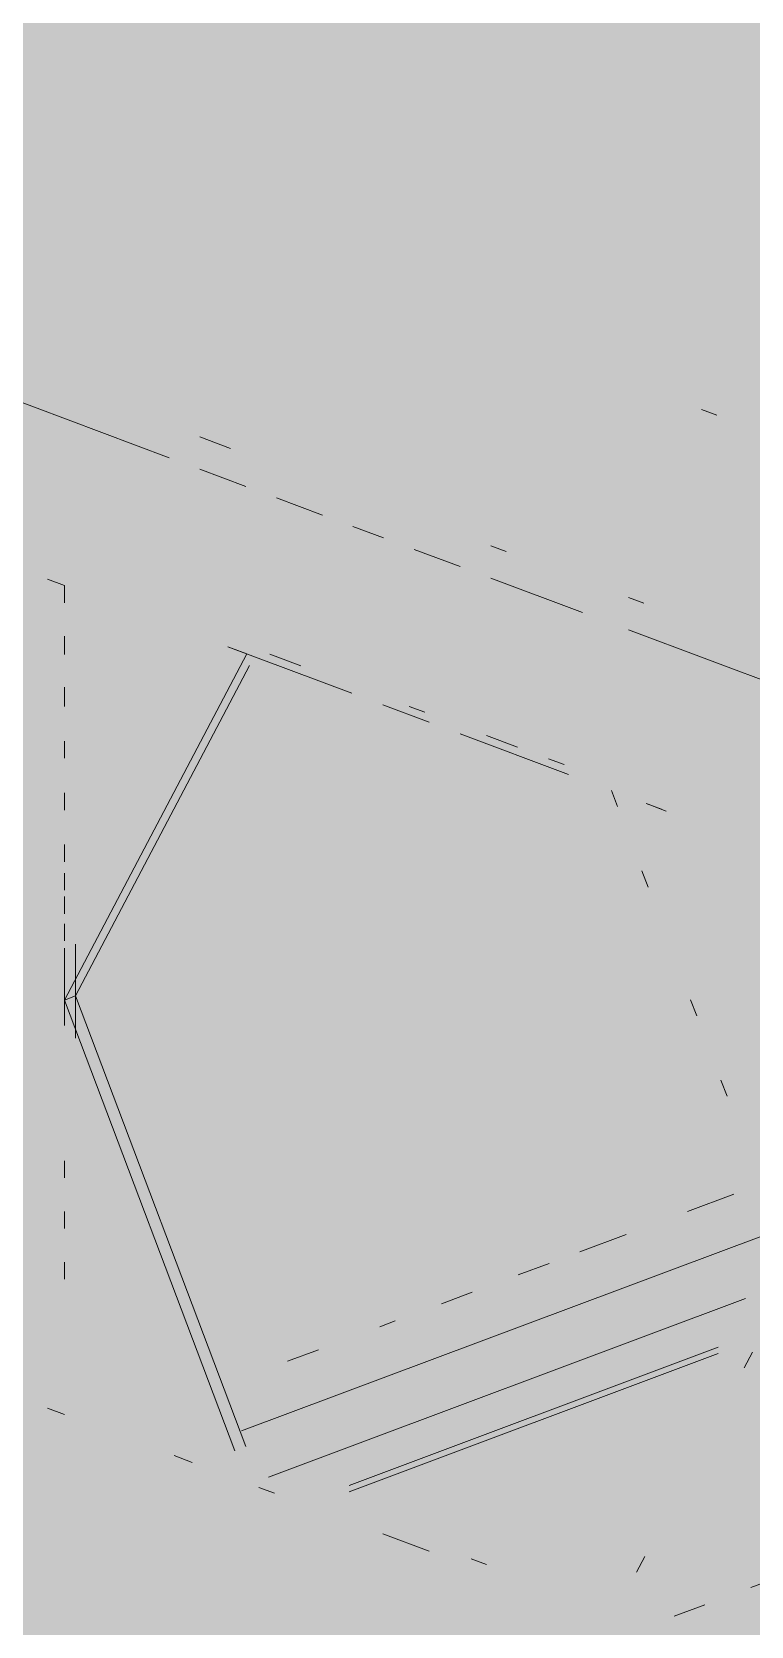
# Paper-space layout '03 3D Building and Roof' of a CAD drawing. Header units: millimetres. Extents: x 5 to 415, y 5 to 292.
# Drawn here: x 92.99 to 95.91, y 74.44 to 80.91 of the extents above; entities that cross this region are included whole.
import ezdxf

# ---------------------------------------------------------------- set-up
doc = ezdxf.new("R2010")
doc.units = ezdxf.units.MM
doc.layers.add('EXISTING', color=7, linetype='Continuous')
doc.layers.add('IMAGES', color=7, linetype='Continuous')

# ---------------------------------------------------------------- blocks, each defined once
blk = doc.blocks.new('SHEET_03')
at = {"layer": 'EXISTING', "color": 250, "lineweight": 9}
for p, q in [((93.5476, 79.1812), (92.8636, 79.4374)), ((95.7712, 79.3533), (95.709, 79.3766)), ((93.672, 79.2657), (93.7963, 79.2191)), ((93.8585, 79.0647), (93.672, 79.1346)), ((94.1694, 78.9483), (93.9828, 79.0182)), ((94.4181, 78.8551), (94.2937, 78.9017)), ((94.729, 78.7387), (94.5424, 78.8085)), ((94.8533, 78.8232), (94.9155, 78.7999)), ((93.1222, 78.6619), (93.0527, 78.6879)), ((95.2264, 78.5523), (94.8533, 78.6921)), ((93.1222, 78.5932), (93.1222, 78.6619)), ((93.1222, 78.6619), (93.1222, 78.5917)), ((95.4129, 78.6136), (95.4751, 78.5903)), ((96.0969, 78.2262), (95.4129, 78.4824)), ((93.1222, 78.387), (93.1222, 78.4557)), ((93.1222, 78.4515), (93.1222, 78.3813)), ((93.7857, 78.4133), (94.2889, 78.2248)), ((93.8628, 78.3844), (93.7888, 78.4122)), ((93.1222, 76.9785), (93.8628, 78.3844)), ((94.0817, 78.3357), (93.9559, 78.3828)), ((93.8736, 78.3372), (93.1666, 76.9951)), ((93.1222, 78.1809), (93.1222, 78.2496)), ((93.1222, 78.241), (93.1222, 78.1709)), ((94.4148, 78.1777), (94.6035, 78.107)), ((94.585, 78.1472), (94.5221, 78.1707)), ((93.1222, 78.0306), (93.1222, 77.9605)), ((94.7293, 78.0598), (95.1697, 77.8949)), ((94.9625, 78.0058), (94.8366, 78.0529)), ((95.1512, 77.9351), (95.0883, 77.9586)), ((95.3441, 77.8295), (95.3688, 77.7641)), ((93.1222, 77.8202), (93.1222, 77.75)), ((95.4842, 77.777), (95.5471, 77.7535)), ((95.5663, 77.7463), (95.4923, 77.774)), ((93.1222, 77.6098), (93.1222, 77.5396)), ((95.4676, 77.5027), (95.4923, 77.4373)), ((93.1222, 77.4251), (93.1222, 77.4938)), ((93.1222, 77.3993), (93.1222, 77.3292)), ((93.1222, 77.219), (93.1222, 77.2877)), ((93.1222, 77.1889), (93.1222, 76.9785)), ((93.1666, 76.9951), (93.1666, 77.2056)), ((93.1666, 77.1669), (93.1666, 76.8234)), ((93.1222, 76.8754), (93.1222, 77.0816)), ((93.1222, 76.9785), (93.1666, 76.9951)), ((93.1666, 76.8549), (93.1666, 76.9951)), ((93.1666, 76.9951), (93.8579, 75.165)), ((93.1222, 76.9785), (93.1222, 76.9084)), ((93.8134, 75.1484), (93.1222, 76.9785)), ((95.6651, 76.9798), (95.6898, 76.9145)), ((95.7885, 76.653), (95.8132, 76.5876)), ((93.1222, 76.2571), (93.1222, 76.3258)), ((95.6526, 76.1199), (95.8401, 76.1901)), ((93.1222, 76.0509), (93.1222, 76.1196)), ((93.8407, 75.2284), (95.9651, 76.0242)), ((95.2153, 75.9561), (95.4027, 76.0263)), ((93.1222, 75.8448), (93.1222, 75.9135)), ((94.9653, 75.8624), (95.0903, 75.9092)), ((95.8879, 75.7669), (93.9509, 75.0413)), ((94.6529, 75.7454), (94.7779, 75.7922)), ((94.403, 75.6518), (94.4655, 75.6752)), ((94.2781, 75.0069), (95.7776, 75.5687)), ((94.0281, 75.5113), (94.1531, 75.5582)), ((94.278, 74.9815), (95.7776, 75.5433)), ((95.9165, 75.5491), (95.8828, 75.4852)), ((93.0527, 75.3211), (93.1222, 75.2951)), ((93.5666, 75.1287), (93.6406, 75.1009)), ((93.9744, 74.9759), (93.9115, 74.9994)), ((94.6035, 74.7402), (94.4148, 74.8109)), ((95.4788, 74.7184), (95.4451, 74.6545)), ((94.7737, 74.7097), (94.8366, 74.6862)), ((95.9102, 74.5927), (96.0348, 74.6394)), ((95.5986, 74.476), (95.7233, 74.5227))]:
    blk.add_line(p, q, dxfattribs=at)
at = {"layer": 'IMAGES', "color": 7}
for points in [[(92.5819, 80.8), (106.1196, 80.8), (92.5819, 80.9714), (106.1196, 80.9714)], [(92.9246, 80.6286), (106.6337, 80.6286), (92.9246, 80.8), (106.6337, 80.8)], [(92.9246, 80.4571), (93.4387, 80.4571), (92.9246, 80.6286), (93.4387, 80.6286)], [(93.4387, 80.4571), (106.4623, 80.4571), (93.4387, 80.6286), (106.4623, 80.6286)], [(92.9246, 80.2857), (93.096, 80.2857), (92.9246, 80.4571), (93.096, 80.4571)], [(93.096, 80.2857), (93.4387, 80.2857), (93.096, 80.4571), (93.4387, 80.4571)], [(93.4387, 80.2857), (93.6101, 80.2857), (93.4387, 80.4571), (93.6101, 80.4571)], [(93.6101, 80.2857), (93.7814, 80.2857), (93.6101, 80.4571), (93.7814, 80.4571)], [(93.7814, 80.2857), (93.9528, 80.2857), (93.7814, 80.4571), (93.9528, 80.4571)], [(93.9528, 80.2857), (105.9482, 80.2857), (93.9528, 80.4571), (105.9482, 80.4571)], [(92.9246, 80.1143), (93.096, 80.1143), (92.9246, 80.2857), (93.096, 80.2857)], [(93.096, 80.1143), (93.6101, 80.1143), (93.096, 80.2857), (93.6101, 80.2857)], [(93.6101, 80.1143), (93.7814, 80.1143), (93.6101, 80.2857), (93.7814, 80.2857)], [(93.7814, 80.1143), (93.9528, 80.1143), (93.7814, 80.2857), (93.9528, 80.2857)], [(93.9528, 80.1143), (94.2955, 80.1143), (93.9528, 80.2857), (94.2955, 80.2857)], [(94.2955, 80.1143), (105.6055, 80.1143), (94.2955, 80.2857), (105.6055, 80.2857)], [(92.4105, 79.9429), (93.2674, 79.9429), (92.4105, 80.1143), (93.2674, 80.1143)], [(93.2674, 79.9429), (93.6101, 79.9429), (93.2674, 80.1143), (93.6101, 80.1143)], [(93.6101, 79.9429), (93.7814, 79.9429), (93.6101, 80.1143), (93.7814, 80.1143)], [(93.7814, 79.9429), (93.9528, 79.9429), (93.7814, 80.1143), (93.9528, 80.1143)], [(93.9528, 79.9429), (94.2955, 79.9429), (93.9528, 80.1143), (94.2955, 80.1143)], [(94.2955, 79.9429), (94.6383, 79.9429), (94.2955, 80.1143), (94.6383, 80.1143)], [(94.6383, 79.9429), (94.8096, 79.9429), (94.6383, 80.1143), (94.8096, 80.1143)], [(94.8096, 79.9429), (105.0914, 79.9429), (94.8096, 80.1143), (105.0914, 80.1143)], [(92.5819, 79.7714), (93.7814, 79.7714), (92.5819, 79.9429), (93.7814, 79.9429)], [(93.7814, 79.7714), (93.9528, 79.7714), (93.7814, 79.9429), (93.9528, 79.9429)], [(93.9528, 79.7714), (94.1242, 79.7714), (93.9528, 79.9429), (94.1242, 79.9429)], [(94.1242, 79.7714), (94.2955, 79.7714), (94.1242, 79.9429), (94.2955, 79.9429)], [(94.2955, 79.7714), (94.4669, 79.7714), (94.2955, 79.9429), (94.4669, 79.9429)], [(94.4669, 79.7714), (94.6383, 79.7714), (94.4669, 79.9429), (94.6383, 79.9429)], [(94.6383, 79.7714), (94.8096, 79.7714), (94.6383, 79.9429), (94.8096, 79.9429)], [(94.8096, 79.7714), (94.981, 79.7714), (94.8096, 79.9429), (94.981, 79.9429)], [(94.981, 79.7714), (95.3237, 79.7714), (94.981, 79.9429), (95.3237, 79.9429)], [(95.3237, 79.7714), (104.5773, 79.7714), (95.3237, 79.9429), (104.5773, 79.9429)], [(92.7533, 79.6), (94.2955, 79.6), (92.7533, 79.7714), (94.2955, 79.7714)], [(94.2955, 79.6), (94.6383, 79.6), (94.2955, 79.7714), (94.6383, 79.7714)], [(94.6383, 79.6), (94.8096, 79.6), (94.6383, 79.7714), (94.8096, 79.7714)], [(94.8096, 79.6), (95.3237, 79.6), (94.8096, 79.7714), (95.3237, 79.7714)], [(95.3237, 79.6), (95.4951, 79.6), (95.3237, 79.7714), (95.4951, 79.7714)], [(95.4951, 79.6), (104.2346, 79.6), (95.4951, 79.7714), (104.2346, 79.7714)], [(92.9246, 79.4286), (93.096, 79.4286), (92.9246, 79.6), (93.096, 79.6)], [(93.096, 79.4286), (93.2674, 79.4286), (93.096, 79.6), (93.2674, 79.6)], [(93.2674, 79.4286), (93.6101, 79.4286), (93.2674, 79.6), (93.6101, 79.6)], [(93.6101, 79.4286), (93.7814, 79.4286), (93.6101, 79.6), (93.7814, 79.6)], [(93.7814, 79.4286), (93.9528, 79.4286), (93.7814, 79.6), (93.9528, 79.6)], [(93.9528, 79.4286), (94.6383, 79.4286), (93.9528, 79.6), (94.6383, 79.6)], [(94.6383, 79.4286), (94.8096, 79.4286), (94.6383, 79.6), (94.8096, 79.6)], [(94.8096, 79.4286), (95.1523, 79.4286), (94.8096, 79.6), (95.1523, 79.6)], [(95.1523, 79.4286), (95.3237, 79.4286), (95.1523, 79.6), (95.3237, 79.6)], [(95.3237, 79.4286), (95.6664, 79.4286), (95.3237, 79.6), (95.6664, 79.6)], [(95.6664, 79.4286), (96.0092, 79.4286), (95.6664, 79.6), (96.0092, 79.6)], [(92.9246, 79.2571), (93.096, 79.2571), (92.9246, 79.4286), (93.096, 79.4286)], [(93.096, 79.2571), (93.2674, 79.2571), (93.096, 79.4286), (93.2674, 79.4286)], [(93.2674, 79.2571), (93.4387, 79.2571), (93.2674, 79.4286), (93.4387, 79.4286)], [(93.4387, 79.2571), (93.6101, 79.2571), (93.4387, 79.4286), (93.6101, 79.4286)], [(93.6101, 79.2571), (93.7814, 79.2571), (93.6101, 79.4286), (93.7814, 79.4286)], [(93.7814, 79.2571), (93.9528, 79.2571), (93.7814, 79.4286), (93.9528, 79.4286)], [(93.9528, 79.2571), (94.1242, 79.2571), (93.9528, 79.4286), (94.1242, 79.4286)], [(94.1242, 79.2571), (95.1523, 79.2571), (94.1242, 79.4286), (95.1523, 79.4286)], [(95.1523, 79.2571), (95.4951, 79.2571), (95.1523, 79.4286), (95.4951, 79.4286)], [(95.4951, 79.2571), (95.6664, 79.2571), (95.4951, 79.4286), (95.6664, 79.4286)], [(95.6664, 79.2571), (96.0092, 79.2571), (95.6664, 79.4286), (96.0092, 79.4286)], [(92.9246, 79.0857), (93.096, 79.0857), (92.9246, 79.2571), (93.096, 79.2571)], [(93.096, 79.0857), (93.2674, 79.0857), (93.096, 79.2571), (93.2674, 79.2571)], [(93.2674, 79.0857), (93.4387, 79.0857), (93.2674, 79.2571), (93.4387, 79.2571)], [(93.4387, 79.0857), (93.6101, 79.0857), (93.4387, 79.2571), (93.6101, 79.2571)], [(93.6101, 79.0857), (93.7814, 79.0857), (93.6101, 79.2571), (93.7814, 79.2571)], [(93.7814, 79.0857), (93.9528, 79.0857), (93.7814, 79.2571), (93.9528, 79.2571)], [(93.9528, 79.0857), (94.1242, 79.0857), (93.9528, 79.2571), (94.1242, 79.2571)], [(94.1242, 79.0857), (95.8378, 79.0857), (94.1242, 79.2571), (95.8378, 79.2571)], [(95.8378, 79.0857), (96.0092, 79.0857), (95.8378, 79.2571), (96.0092, 79.2571)], [(92.9246, 78.9143), (93.096, 78.9143), (92.9246, 79.0857), (93.096, 79.0857)], [(93.096, 78.9143), (93.4387, 78.9143), (93.096, 79.0857), (93.4387, 79.0857)], [(93.4387, 78.9143), (93.6101, 78.9143), (93.4387, 79.0857), (93.6101, 79.0857)], [(93.6101, 78.9143), (93.7814, 78.9143), (93.6101, 79.0857), (93.7814, 79.0857)], [(93.7814, 78.9143), (94.2955, 78.9143), (93.7814, 79.0857), (94.2955, 79.0857)], [(94.2955, 78.9143), (94.4669, 78.9143), (94.2955, 79.0857), (94.4669, 79.0857)], [(94.4669, 78.9143), (94.6383, 78.9143), (94.4669, 79.0857), (94.6383, 79.0857)], [(94.6383, 78.9143), (94.8096, 78.9143), (94.6383, 79.0857), (94.8096, 79.0857)], [(94.8096, 78.9143), (95.1523, 78.9143), (94.8096, 79.0857), (95.1523, 79.0857)], [(95.1523, 78.9143), (96.5233, 78.9143), (95.1523, 79.0857), (96.5233, 79.0857)], [(92.9246, 78.7429), (93.2674, 78.7429), (92.9246, 78.9143), (93.2674, 78.9143)], [(93.2674, 78.7429), (93.4387, 78.7429), (93.2674, 78.9143), (93.4387, 78.9143)], [(93.4387, 78.7429), (93.6101, 78.7429), (93.4387, 78.9143), (93.6101, 78.9143)], [(93.6101, 78.7429), (93.9528, 78.7429), (93.6101, 78.9143), (93.9528, 78.9143)], [(93.9528, 78.7429), (94.1242, 78.7429), (93.9528, 78.9143), (94.1242, 78.9143)], [(94.1242, 78.7429), (94.2955, 78.7429), (94.1242, 78.9143), (94.2955, 78.9143)], [(94.2955, 78.7429), (94.4669, 78.7429), (94.2955, 78.9143), (94.4669, 78.9143)], [(94.4669, 78.7429), (94.6383, 78.7429), (94.4669, 78.9143), (94.6383, 78.9143)], [(94.6383, 78.7429), (94.8096, 78.7429), (94.6383, 78.9143), (94.8096, 78.9143)], [(94.8096, 78.7429), (94.981, 78.7429), (94.8096, 78.9143), (94.981, 78.9143)], [(94.981, 78.7429), (95.1523, 78.7429), (94.981, 78.9143), (95.1523, 78.9143)], [(95.1523, 78.7429), (95.6664, 78.7429), (95.1523, 78.9143), (95.6664, 78.9143)], [(95.6664, 78.7429), (96.5233, 78.7429), (95.6664, 78.9143), (96.5233, 78.9143)], [(92.9246, 78.5714), (93.2674, 78.5714), (92.9246, 78.7429), (93.2674, 78.7429)], [(93.2674, 78.5714), (93.6101, 78.5714), (93.2674, 78.7429), (93.6101, 78.7429)], [(93.6101, 78.5714), (93.7814, 78.5714), (93.6101, 78.7429), (93.7814, 78.7429)], [(93.7814, 78.5714), (93.9528, 78.5714), (93.7814, 78.7429), (93.9528, 78.7429)], [(93.9528, 78.5714), (94.2955, 78.5714), (93.9528, 78.7429), (94.2955, 78.7429)], [(94.2955, 78.5714), (94.4669, 78.5714), (94.2955, 78.7429), (94.4669, 78.7429)], [(94.4669, 78.5714), (94.6383, 78.5714), (94.4669, 78.7429), (94.6383, 78.7429)], [(94.6383, 78.5714), (94.8096, 78.5714), (94.6383, 78.7429), (94.8096, 78.7429)], [(94.8096, 78.5714), (94.981, 78.5714), (94.8096, 78.7429), (94.981, 78.7429)], [(94.981, 78.5714), (95.1523, 78.5714), (94.981, 78.7429), (95.1523, 78.7429)], [(95.1523, 78.5714), (95.3237, 78.5714), (95.1523, 78.7429), (95.3237, 78.7429)], [(95.3237, 78.5714), (95.6664, 78.5714), (95.3237, 78.7429), (95.6664, 78.7429)], [(95.6664, 78.5714), (95.8378, 78.5714), (95.6664, 78.7429), (95.8378, 78.7429)], [(95.8378, 78.5714), (96.0092, 78.5714), (95.8378, 78.7429), (96.0092, 78.7429)], [(92.9246, 78.4), (93.096, 78.4), (92.9246, 78.5714), (93.096, 78.5714)], [(93.096, 77.5429), (93.2674, 77.5429), (93.096, 78.5714), (93.2674, 78.5714)], [(93.2674, 78.4), (93.6101, 78.4), (93.2674, 78.5714), (93.6101, 78.5714)], [(93.6101, 78.4), (93.7814, 78.4), (93.6101, 78.5714), (93.7814, 78.5714)], [(93.7814, 78.4), (93.9528, 78.4), (93.7814, 78.5714), (93.9528, 78.5714)], [(93.9528, 78.4), (94.1242, 78.4), (93.9528, 78.5714), (94.1242, 78.5714)], [(94.1242, 78.4), (94.6383, 78.4), (94.1242, 78.5714), (94.6383, 78.5714)], [(94.6383, 78.4), (94.8096, 78.4), (94.6383, 78.5714), (94.8096, 78.5714)], [(94.8096, 78.4), (94.981, 78.4), (94.8096, 78.5714), (94.981, 78.5714)], [(94.981, 78.4), (95.1523, 78.4), (94.981, 78.5714), (95.1523, 78.5714)], [(95.1523, 78.4), (95.3237, 78.4), (95.1523, 78.5714), (95.3237, 78.5714)], [(95.3237, 78.4), (95.4951, 78.4), (95.3237, 78.5714), (95.4951, 78.5714)], [(95.4951, 78.4), (95.6664, 78.4), (95.4951, 78.5714), (95.6664, 78.5714)], [(95.6664, 78.4), (95.8378, 78.4), (95.6664, 78.5714), (95.8378, 78.5714)], [(95.8378, 78.4), (96.0092, 78.4), (95.8378, 78.5714), (96.0092, 78.5714)], [(92.9246, 77.2), (93.096, 77.2), (92.9246, 78.4), (93.096, 78.4)], [(93.2674, 78.2286), (93.4387, 78.2286), (93.2674, 78.4), (93.4387, 78.4)], [(93.4387, 78.2286), (93.6101, 78.2286), (93.4387, 78.4), (93.6101, 78.4)], [(93.6101, 78.2286), (93.7814, 78.2286), (93.6101, 78.4), (93.7814, 78.4)], [(93.7814, 78.2286), (94.1242, 78.2286), (93.7814, 78.4), (94.1242, 78.4)], [(94.1242, 78.2286), (94.2955, 78.2286), (94.1242, 78.4), (94.2955, 78.4)], [(94.2955, 78.2286), (94.4669, 78.2286), (94.2955, 78.4), (94.4669, 78.4)], [(94.4669, 78.2286), (94.6383, 78.2286), (94.4669, 78.4), (94.6383, 78.4)], [(94.6383, 78.2286), (95.1523, 78.2286), (94.6383, 78.4), (95.1523, 78.4)], [(95.1523, 78.2286), (95.3237, 78.2286), (95.1523, 78.4), (95.3237, 78.4)], [(95.3237, 78.2286), (95.4951, 78.2286), (95.3237, 78.4), (95.4951, 78.4)], [(95.4951, 78.2286), (95.6664, 78.2286), (95.4951, 78.4), (95.6664, 78.4)], [(95.6664, 78.2286), (95.8378, 78.2286), (95.6664, 78.4), (95.8378, 78.4)], [(95.8378, 78.2286), (96.0092, 78.2286), (95.8378, 78.4), (96.0092, 78.4)], [(93.2674, 77.8857), (93.6101, 77.8857), (93.2674, 78.2286), (93.6101, 78.2286)], [(93.6101, 78.0571), (93.7814, 78.0571), (93.6101, 78.2286), (93.7814, 78.2286)], [(93.7814, 78.0571), (93.9528, 78.0571), (93.7814, 78.2286), (93.9528, 78.2286)], [(93.9528, 78.0571), (94.1242, 78.0571), (93.9528, 78.2286), (94.1242, 78.2286)], [(94.1242, 78.0571), (94.2955, 78.0571), (94.1242, 78.2286), (94.2955, 78.2286)], [(94.2955, 78.0571), (94.6383, 78.0571), (94.2955, 78.2286), (94.6383, 78.2286)], [(94.6383, 78.0571), (94.8096, 78.0571), (94.6383, 78.2286), (94.8096, 78.2286)], [(94.8096, 78.0571), (94.981, 78.0571), (94.8096, 78.2286), (94.981, 78.2286)], [(94.981, 78.0571), (95.4951, 78.0571), (94.981, 78.2286), (95.4951, 78.2286)], [(95.4951, 78.0571), (95.6664, 78.0571), (95.4951, 78.2286), (95.6664, 78.2286)], [(95.6664, 78.0571), (95.8378, 78.0571), (95.6664, 78.2286), (95.8378, 78.2286)], [(95.8378, 78.0571), (96.0092, 78.0571), (95.8378, 78.2286), (96.0092, 78.2286)], [(93.6101, 77.8857), (93.7814, 77.8857), (93.6101, 78.0571), (93.7814, 78.0571)], [(93.7814, 77.8857), (93.9528, 77.8857), (93.7814, 78.0571), (93.9528, 78.0571)], [(93.9528, 77.8857), (94.2955, 77.8857), (93.9528, 78.0571), (94.2955, 78.0571)], [(94.2955, 77.8857), (94.4669, 77.8857), (94.2955, 78.0571), (94.4669, 78.0571)], [(94.4669, 77.8857), (94.6383, 77.8857), (94.4669, 78.0571), (94.6383, 78.0571)], [(94.6383, 77.8857), (94.981, 77.8857), (94.6383, 78.0571), (94.981, 78.0571)], [(94.981, 77.8857), (95.1523, 77.8857), (94.981, 78.0571), (95.1523, 78.0571)], [(95.1523, 77.8857), (95.3237, 77.8857), (95.1523, 78.0571), (95.3237, 78.0571)], [(95.3237, 77.8857), (95.4951, 77.8857), (95.3237, 78.0571), (95.4951, 78.0571)], [(95.4951, 77.8857), (96.0092, 77.8857), (95.4951, 78.0571), (96.0092, 78.0571)], [(93.2674, 77.7143), (93.4387, 77.7143), (93.2674, 77.8857), (93.4387, 77.8857)], [(93.4387, 77.7143), (93.6101, 77.7143), (93.4387, 77.8857), (93.6101, 77.8857)], [(93.6101, 77.7143), (93.7814, 77.7143), (93.6101, 77.8857), (93.7814, 77.8857)], [(93.7814, 77.5429), (93.9528, 77.5429), (93.7814, 77.8857), (93.9528, 77.8857)], [(93.9528, 77.7143), (94.2955, 77.7143), (93.9528, 77.8857), (94.2955, 77.8857)], [(94.2955, 77.7143), (94.4669, 77.7143), (94.2955, 77.8857), (94.4669, 77.8857)], [(94.4669, 77.7143), (94.6383, 77.7143), (94.4669, 77.8857), (94.6383, 77.8857)], [(94.6383, 77.7143), (94.981, 77.7143), (94.6383, 77.8857), (94.981, 77.8857)], [(94.981, 77.7143), (95.1523, 77.7143), (94.981, 77.8857), (95.1523, 77.8857)], [(95.1523, 77.7143), (95.3237, 77.7143), (95.1523, 77.8857), (95.3237, 77.8857)], [(95.3237, 77.7143), (95.4951, 77.7143), (95.3237, 77.8857), (95.4951, 77.8857)], [(95.4951, 77.7143), (95.6664, 77.7143), (95.4951, 77.8857), (95.6664, 77.8857)], [(95.6664, 77.7143), (95.8378, 77.7143), (95.6664, 77.8857), (95.8378, 77.8857)], [(95.8378, 77.7143), (96.0092, 77.7143), (95.8378, 77.8857), (96.0092, 77.8857)], [(93.2674, 77.5429), (93.4387, 77.5429), (93.2674, 77.7143), (93.4387, 77.7143)], [(93.4387, 77.3714), (93.6101, 77.3714), (93.4387, 77.7143), (93.6101, 77.7143)], [(93.6101, 77.5429), (93.7814, 77.5429), (93.6101, 77.7143), (93.7814, 77.7143)], [(93.9528, 77.5429), (94.981, 77.5429), (93.9528, 77.7143), (94.981, 77.7143)], [(94.981, 77.5429), (95.1523, 77.5429), (94.981, 77.7143), (95.1523, 77.7143)], [(95.1523, 77.5429), (95.3237, 77.5429), (95.1523, 77.7143), (95.3237, 77.7143)], [(95.3237, 77.5429), (95.4951, 77.5429), (95.3237, 77.7143), (95.4951, 77.7143)], [(95.4951, 77.5429), (95.6664, 77.5429), (95.4951, 77.7143), (95.6664, 77.7143)], [(95.6664, 77.5429), (95.8378, 77.5429), (95.6664, 77.7143), (95.8378, 77.7143)], [(95.8378, 77.5429), (96.0092, 77.5429), (95.8378, 77.7143), (96.0092, 77.7143)], [(93.096, 77.3714), (93.2674, 77.3714), (93.096, 77.5429), (93.2674, 77.5429)], [(93.2674, 77.3714), (93.4387, 77.3714), (93.2674, 77.5429), (93.4387, 77.5429)], [(93.6101, 77.3714), (93.7814, 77.3714), (93.6101, 77.5429), (93.7814, 77.5429)], [(93.7814, 77.3714), (93.9528, 77.3714), (93.7814, 77.5429), (93.9528, 77.5429)], [(93.9528, 77.3714), (95.1523, 77.3714), (93.9528, 77.5429), (95.1523, 77.5429)], [(95.1523, 77.3714), (95.3237, 77.3714), (95.1523, 77.5429), (95.3237, 77.5429)], [(95.3237, 77.2), (95.4951, 77.2), (95.3237, 77.5429), (95.4951, 77.5429)], [(95.4951, 77.3714), (95.6664, 77.3714), (95.4951, 77.5429), (95.6664, 77.5429)], [(95.6664, 77.3714), (95.8378, 77.3714), (95.6664, 77.5429), (95.8378, 77.5429)], [(95.8378, 77.3714), (96.0092, 77.3714), (95.8378, 77.5429), (96.0092, 77.5429)], [(93.096, 77.2), (93.4387, 77.2), (93.096, 77.3714), (93.4387, 77.3714)], [(93.4387, 77.2), (93.6101, 77.2), (93.4387, 77.3714), (93.6101, 77.3714)], [(93.6101, 77.2), (93.7814, 77.2), (93.6101, 77.3714), (93.7814, 77.3714)], [(93.7814, 77.2), (95.1523, 77.2), (93.7814, 77.3714), (95.1523, 77.3714)], [(95.1523, 77.2), (95.3237, 77.2), (95.1523, 77.3714), (95.3237, 77.3714)], [(95.4951, 77.2), (95.6664, 77.2), (95.4951, 77.3714), (95.6664, 77.3714)], [(95.6664, 77.2), (96.0092, 77.2), (95.6664, 77.3714), (96.0092, 77.3714)], [(92.9246, 76.5143), (93.096, 76.5143), (92.9246, 77.2), (93.096, 77.2)], [(93.096, 76.5143), (93.2674, 76.5143), (93.096, 77.2), (93.2674, 77.2)], [(93.2674, 77.0286), (93.4387, 77.0286), (93.2674, 77.2), (93.4387, 77.2)], [(93.4387, 76.6857), (93.6101, 76.6857), (93.4387, 77.2), (93.6101, 77.2)], [(93.6101, 76.8571), (95.3237, 76.8571), (93.6101, 77.2), (95.3237, 77.2)], [(95.3237, 77.0286), (95.4951, 77.0286), (95.3237, 77.2), (95.4951, 77.2)], [(95.4951, 77.0286), (95.6664, 77.0286), (95.4951, 77.2), (95.6664, 77.2)], [(95.6664, 77.0286), (95.8378, 77.0286), (95.6664, 77.2), (95.8378, 77.2)], [(95.8378, 77.0286), (96.0092, 77.0286), (95.8378, 77.2), (96.0092, 77.2)], [(93.2674, 76.6857), (93.4387, 76.6857), (93.2674, 77.0286), (93.4387, 77.0286)], [(95.3237, 76.8571), (95.4951, 76.8571), (95.3237, 77.0286), (95.4951, 77.0286)], [(95.4951, 76.8571), (95.8378, 76.8571), (95.4951, 77.0286), (95.8378, 77.0286)], [(95.8378, 76.6857), (96.0092, 76.6857), (95.8378, 77.0286), (96.0092, 77.0286)], [(93.6101, 76.5143), (95.4951, 76.5143), (93.6101, 76.8571), (95.4951, 76.8571)], [(95.4951, 76.6857), (95.6664, 76.6857), (95.4951, 76.8571), (95.6664, 76.8571)], [(95.6664, 76.6857), (95.8378, 76.6857), (95.6664, 76.8571), (95.8378, 76.8571)], [(93.2674, 76.3429), (93.4387, 76.3429), (93.2674, 76.6857), (93.4387, 76.6857)], [(93.4387, 76.5143), (93.6101, 76.5143), (93.4387, 76.6857), (93.6101, 76.6857)], [(95.4951, 76.5143), (95.6664, 76.5143), (95.4951, 76.6857), (95.6664, 76.6857)], [(95.6664, 76.3429), (95.8378, 76.3429), (95.6664, 76.6857), (95.8378, 76.6857)], [(95.8378, 76.3429), (96.0092, 76.3429), (95.8378, 76.6857), (96.0092, 76.6857)], [(92.9246, 75.6571), (93.096, 75.6571), (92.9246, 76.5143), (93.096, 76.5143)], [(93.096, 76.3429), (93.2674, 76.3429), (93.096, 76.5143), (93.2674, 76.5143)], [(93.4387, 76.3429), (93.6101, 76.3429), (93.4387, 76.5143), (93.6101, 76.5143)], [(93.6101, 76.1714), (93.7814, 76.1714), (93.6101, 76.5143), (93.7814, 76.5143)], [(93.7814, 76.3429), (95.4951, 76.3429), (93.7814, 76.5143), (95.4951, 76.5143)], [(95.4951, 76.3429), (95.6664, 76.3429), (95.4951, 76.5143), (95.6664, 76.5143)], [(93.096, 76.1714), (93.4387, 76.1714), (93.096, 76.3429), (93.4387, 76.3429)], [(93.4387, 76.1714), (93.6101, 76.1714), (93.4387, 76.3429), (93.6101, 76.3429)], [(93.7814, 76.1714), (94.981, 76.1714), (93.7814, 76.3429), (94.981, 76.3429)], [(94.981, 76.1714), (95.1523, 76.1714), (94.981, 76.3429), (95.1523, 76.3429)], [(95.1523, 76.1714), (95.3237, 76.1714), (95.1523, 76.3429), (95.3237, 76.3429)], [(95.3237, 76.1714), (95.4951, 76.1714), (95.3237, 76.3429), (95.4951, 76.3429)], [(95.4951, 76.1714), (95.6664, 76.1714), (95.4951, 76.3429), (95.6664, 76.3429)], [(95.6664, 76.1714), (95.8378, 76.1714), (95.6664, 76.3429), (95.8378, 76.3429)], [(95.8378, 76.1714), (96.1805, 76.1714), (95.8378, 76.3429), (96.1805, 76.3429)], [(93.096, 75.6571), (93.2674, 75.6571), (93.096, 76.1714), (93.2674, 76.1714)], [(93.2674, 76), (93.4387, 76), (93.2674, 76.1714), (93.4387, 76.1714)], [(93.4387, 76), (93.6101, 76), (93.4387, 76.1714), (93.6101, 76.1714)], [(93.6101, 76), (93.7814, 76), (93.6101, 76.1714), (93.7814, 76.1714)], [(93.7814, 76), (93.9528, 76), (93.7814, 76.1714), (93.9528, 76.1714)], [(93.9528, 76), (94.4669, 76), (93.9528, 76.1714), (94.4669, 76.1714)], [(94.4669, 76), (94.981, 76), (94.4669, 76.1714), (94.981, 76.1714)], [(94.981, 76), (95.1523, 76), (94.981, 76.1714), (95.1523, 76.1714)], [(95.1523, 76), (95.3237, 76), (95.1523, 76.1714), (95.3237, 76.1714)], [(95.3237, 76), (95.4951, 76), (95.3237, 76.1714), (95.4951, 76.1714)], [(95.4951, 75.8286), (95.6664, 75.8286), (95.4951, 76.1714), (95.6664, 76.1714)], [(95.6664, 76), (95.8378, 76), (95.6664, 76.1714), (95.8378, 76.1714)], [(95.8378, 76), (96.0092, 76), (95.8378, 76.1714), (96.0092, 76.1714)], [(93.2674, 75.6571), (93.4387, 75.6571), (93.2674, 76), (93.4387, 76)], [(93.4387, 75.8286), (93.7814, 75.8286), (93.4387, 76), (93.7814, 76)], [(93.7814, 75.6571), (93.9528, 75.6571), (93.7814, 76), (93.9528, 76)], [(93.9528, 75.8286), (94.1242, 75.8286), (93.9528, 76), (94.1242, 76)], [(94.1242, 75.8286), (94.2955, 75.8286), (94.1242, 76), (94.2955, 76)], [(94.2955, 75.8286), (94.4669, 75.8286), (94.2955, 76), (94.4669, 76)], [(94.4669, 75.8286), (94.8096, 75.8286), (94.4669, 76), (94.8096, 76)], [(94.8096, 75.8286), (94.981, 75.8286), (94.8096, 76), (94.981, 76)], [(94.981, 75.8286), (95.3237, 75.8286), (94.981, 76), (95.3237, 76)], [(95.3237, 75.6571), (95.4951, 75.6571), (95.3237, 76), (95.4951, 76)], [(95.6664, 75.8286), (96.0092, 75.8286), (95.6664, 76), (96.0092, 76)], [(93.4387, 75.6571), (93.6101, 75.6571), (93.4387, 75.8286), (93.6101, 75.8286)], [(93.6101, 75.6571), (93.7814, 75.6571), (93.6101, 75.8286), (93.7814, 75.8286)], [(93.9528, 75.6571), (94.1242, 75.6571), (93.9528, 75.8286), (94.1242, 75.8286)], [(94.1242, 75.6571), (94.2955, 75.6571), (94.1242, 75.8286), (94.2955, 75.8286)], [(94.2955, 75.4857), (94.4669, 75.4857), (94.2955, 75.8286), (94.4669, 75.8286)], [(94.4669, 75.6571), (94.6383, 75.6571), (94.4669, 75.8286), (94.6383, 75.8286)], [(94.6383, 75.6571), (95.3237, 75.6571), (94.6383, 75.8286), (95.3237, 75.8286)], [(95.4951, 75.6571), (96.0092, 75.6571), (95.4951, 75.8286), (96.0092, 75.8286)], [(92.7533, 75.4857), (93.096, 75.4857), (92.7533, 75.6571), (93.096, 75.6571)], [(93.096, 75.4857), (93.2674, 75.4857), (93.096, 75.6571), (93.2674, 75.6571)], [(93.2674, 75.4857), (93.6101, 75.4857), (93.2674, 75.6571), (93.6101, 75.6571)], [(93.6101, 75.4857), (93.7814, 75.4857), (93.6101, 75.6571), (93.7814, 75.6571)], [(93.7814, 75.4857), (93.9528, 75.4857), (93.7814, 75.6571), (93.9528, 75.6571)], [(93.9528, 75.3143), (94.1242, 75.3143), (93.9528, 75.6571), (94.1242, 75.6571)], [(94.1242, 75.4857), (94.2955, 75.4857), (94.1242, 75.6571), (94.2955, 75.6571)], [(94.4669, 75.4857), (94.6383, 75.4857), (94.4669, 75.6571), (94.6383, 75.6571)], [(94.6383, 75.4857), (94.8096, 75.4857), (94.6383, 75.6571), (94.8096, 75.6571)], [(94.8096, 75.4857), (95.4951, 75.4857), (94.8096, 75.6571), (95.4951, 75.6571)], [(95.4951, 75.4857), (95.8378, 75.4857), (95.4951, 75.6571), (95.8378, 75.6571)], [(95.8378, 75.4857), (96.1805, 75.4857), (95.8378, 75.6571), (96.1805, 75.6571)], [(92.9246, 75.1429), (93.2674, 75.1429), (92.9246, 75.4857), (93.2674, 75.4857)], [(93.2674, 75.1429), (93.4387, 75.1429), (93.2674, 75.4857), (93.4387, 75.4857)], [(93.4387, 75.3143), (93.6101, 75.3143), (93.4387, 75.4857), (93.6101, 75.4857)], [(93.6101, 75.3143), (93.9528, 75.3143), (93.6101, 75.4857), (93.9528, 75.4857)], [(94.1242, 75.3143), (94.8096, 75.3143), (94.1242, 75.4857), (94.8096, 75.4857)], [(94.8096, 75.3143), (94.981, 75.3143), (94.8096, 75.4857), (94.981, 75.4857)], [(94.981, 75.3143), (95.1523, 75.3143), (94.981, 75.4857), (95.1523, 75.4857)], [(95.1523, 75.3143), (95.6664, 75.3143), (95.1523, 75.4857), (95.6664, 75.4857)], [(95.6664, 75.3143), (95.8378, 75.3143), (95.6664, 75.4857), (95.8378, 75.4857)], [(95.8378, 75.3143), (96.1805, 75.3143), (95.8378, 75.4857), (96.1805, 75.4857)], [(93.4387, 75.1429), (93.7814, 75.1429), (93.4387, 75.3143), (93.7814, 75.3143)], [(93.7814, 75.1429), (93.9528, 75.1429), (93.7814, 75.3143), (93.9528, 75.3143)], [(93.9528, 74.9714), (94.2955, 74.9714), (93.9528, 75.3143), (94.2955, 75.3143)], [(94.2955, 75.1429), (94.4669, 75.1429), (94.2955, 75.3143), (94.4669, 75.3143)], [(94.4669, 75.1429), (94.8096, 75.1429), (94.4669, 75.3143), (94.8096, 75.3143)], [(94.8096, 75.1429), (95.1523, 75.1429), (94.8096, 75.3143), (95.1523, 75.3143)], [(95.1523, 75.1429), (95.3237, 75.1429), (95.1523, 75.3143), (95.3237, 75.3143)], [(95.3237, 75.1429), (95.4951, 75.1429), (95.3237, 75.3143), (95.4951, 75.3143)], [(95.4951, 75.1429), (95.6664, 75.1429), (95.4951, 75.3143), (95.6664, 75.3143)], [(95.6664, 75.1429), (95.8378, 75.1429), (95.6664, 75.3143), (95.8378, 75.3143)], [(95.8378, 75.1429), (96.0092, 75.1429), (95.8378, 75.3143), (96.0092, 75.3143)], [(92.7533, 74.9714), (93.096, 74.9714), (92.7533, 75.1429), (93.096, 75.1429)], [(93.096, 74.9714), (93.2674, 74.9714), (93.096, 75.1429), (93.2674, 75.1429)], [(93.2674, 74.9714), (93.4387, 74.9714), (93.2674, 75.1429), (93.4387, 75.1429)], [(93.4387, 74.9714), (93.9528, 74.9714), (93.4387, 75.1429), (93.9528, 75.1429)], [(94.2955, 74.9714), (94.8096, 74.9714), (94.2955, 75.1429), (94.8096, 75.1429)], [(94.8096, 74.9714), (94.981, 74.9714), (94.8096, 75.1429), (94.981, 75.1429)], [(94.981, 74.9714), (95.1523, 74.9714), (94.981, 75.1429), (95.1523, 75.1429)], [(95.1523, 74.9714), (95.3237, 74.9714), (95.1523, 75.1429), (95.3237, 75.1429)], [(95.3237, 74.8), (95.4951, 74.8), (95.3237, 75.1429), (95.4951, 75.1429)], [(95.4951, 74.9714), (95.8378, 74.9714), (95.4951, 75.1429), (95.8378, 75.1429)], [(95.8378, 74.8), (96.0092, 74.8), (95.8378, 75.1429), (96.0092, 75.1429)], [(92.5819, 74.8), (93.2674, 74.8), (92.5819, 74.9714), (93.2674, 74.9714)], [(93.2674, 74.8), (93.4387, 74.8), (93.2674, 74.9714), (93.4387, 74.9714)], [(93.4387, 74.8), (93.6101, 74.8), (93.4387, 74.9714), (93.6101, 74.9714)], [(93.6101, 74.8), (93.9528, 74.8), (93.6101, 74.9714), (93.9528, 74.9714)], [(93.9528, 74.8), (94.1242, 74.8), (93.9528, 74.9714), (94.1242, 74.9714)], [(94.1242, 74.8), (94.2955, 74.8), (94.1242, 74.9714), (94.2955, 74.9714)], [(94.2955, 74.8), (94.4669, 74.8), (94.2955, 74.9714), (94.4669, 74.9714)], [(94.4669, 74.8), (94.6383, 74.8), (94.4669, 74.9714), (94.6383, 74.9714)], [(94.6383, 74.8), (94.981, 74.8), (94.6383, 74.9714), (94.981, 74.9714)], [(94.981, 74.8), (95.1523, 74.8), (94.981, 74.9714), (95.1523, 74.9714)], [(95.1523, 74.8), (95.3237, 74.8), (95.1523, 74.9714), (95.3237, 74.9714)], [(95.4951, 74.8), (95.6664, 74.8), (95.4951, 74.9714), (95.6664, 74.9714)], [(95.6664, 74.8), (95.8378, 74.8), (95.6664, 74.9714), (95.8378, 74.9714)], [(92.5819, 74.6286), (93.6101, 74.6286), (92.5819, 74.8), (93.6101, 74.8)], [(93.6101, 74.6286), (93.9528, 74.6286), (93.6101, 74.8), (93.9528, 74.8)], [(93.9528, 74.6286), (94.1242, 74.6286), (93.9528, 74.8), (94.1242, 74.8)], [(94.1242, 74.6286), (94.2955, 74.6286), (94.1242, 74.8), (94.2955, 74.8)], [(94.2955, 74.6286), (94.4669, 74.6286), (94.2955, 74.8), (94.4669, 74.8)], [(94.4669, 74.6286), (94.6383, 74.6286), (94.4669, 74.8), (94.6383, 74.8)], [(94.6383, 74.6286), (94.8096, 74.6286), (94.6383, 74.8), (94.8096, 74.8)], [(94.8096, 74.6286), (94.981, 74.6286), (94.8096, 74.8), (94.981, 74.8)], [(94.981, 74.6286), (95.3237, 74.6286), (94.981, 74.8), (95.3237, 74.8)], [(95.3237, 74.6286), (95.4951, 74.6286), (95.3237, 74.8), (95.4951, 74.8)], [(95.4951, 74.6286), (95.6664, 74.6286), (95.4951, 74.8), (95.6664, 74.8)], [(95.6664, 74.6286), (95.8378, 74.6286), (95.6664, 74.8), (95.8378, 74.8)], [(95.8378, 74.6286), (96.0092, 74.6286), (95.8378, 74.8), (96.0092, 74.8)], [(92.4105, 74.4571), (94.1242, 74.4571), (92.4105, 74.6286), (94.1242, 74.6286)], [(94.1242, 74.4571), (94.2955, 74.4571), (94.1242, 74.6286), (94.2955, 74.6286)], [(94.2955, 74.4571), (94.4669, 74.4571), (94.2955, 74.6286), (94.4669, 74.6286)], [(94.4669, 74.4571), (94.6383, 74.4571), (94.4669, 74.6286), (94.6383, 74.6286)], [(94.6383, 74.4571), (94.8096, 74.4571), (94.6383, 74.6286), (94.8096, 74.6286)], [(94.8096, 74.4571), (94.981, 74.4571), (94.8096, 74.6286), (94.981, 74.6286)], [(94.981, 74.4571), (95.3237, 74.4571), (94.981, 74.6286), (95.3237, 74.6286)], [(95.3237, 74.4571), (95.4951, 74.4571), (95.3237, 74.6286), (95.4951, 74.6286)], [(95.4951, 74.4571), (95.6664, 74.4571), (95.4951, 74.6286), (95.6664, 74.6286)], [(95.6664, 74.4571), (96.866, 74.4571), (95.6664, 74.6286), (96.866, 74.6286)], [(92.9246, 74.2857), (94.4669, 74.2857), (92.9246, 74.4571), (94.4669, 74.4571)], [(94.4669, 74.2857), (94.8096, 74.2857), (94.4669, 74.4571), (94.8096, 74.4571)], [(94.8096, 74.2857), (94.981, 74.2857), (94.8096, 74.4571), (94.981, 74.4571)], [(94.981, 74.2857), (95.1523, 74.2857), (94.981, 74.4571), (95.1523, 74.4571)], [(95.1523, 74.2857), (95.3237, 74.2857), (95.1523, 74.4571), (95.3237, 74.4571)], [(95.3237, 74.2857), (95.8378, 74.2857), (95.3237, 74.4571), (95.8378, 74.4571)], [(95.8378, 74.2857), (96.1805, 74.2857), (95.8378, 74.4571), (96.1805, 74.4571)]]:
    blk.add_solid(points, dxfattribs=at)

psp = doc.layouts.new('03 3D Building and Roof')

# ---------------------------------------------------------------- block references
psp.add_blockref('SHEET_03', (0, 0))

doc.saveas('drawing.dxf')
